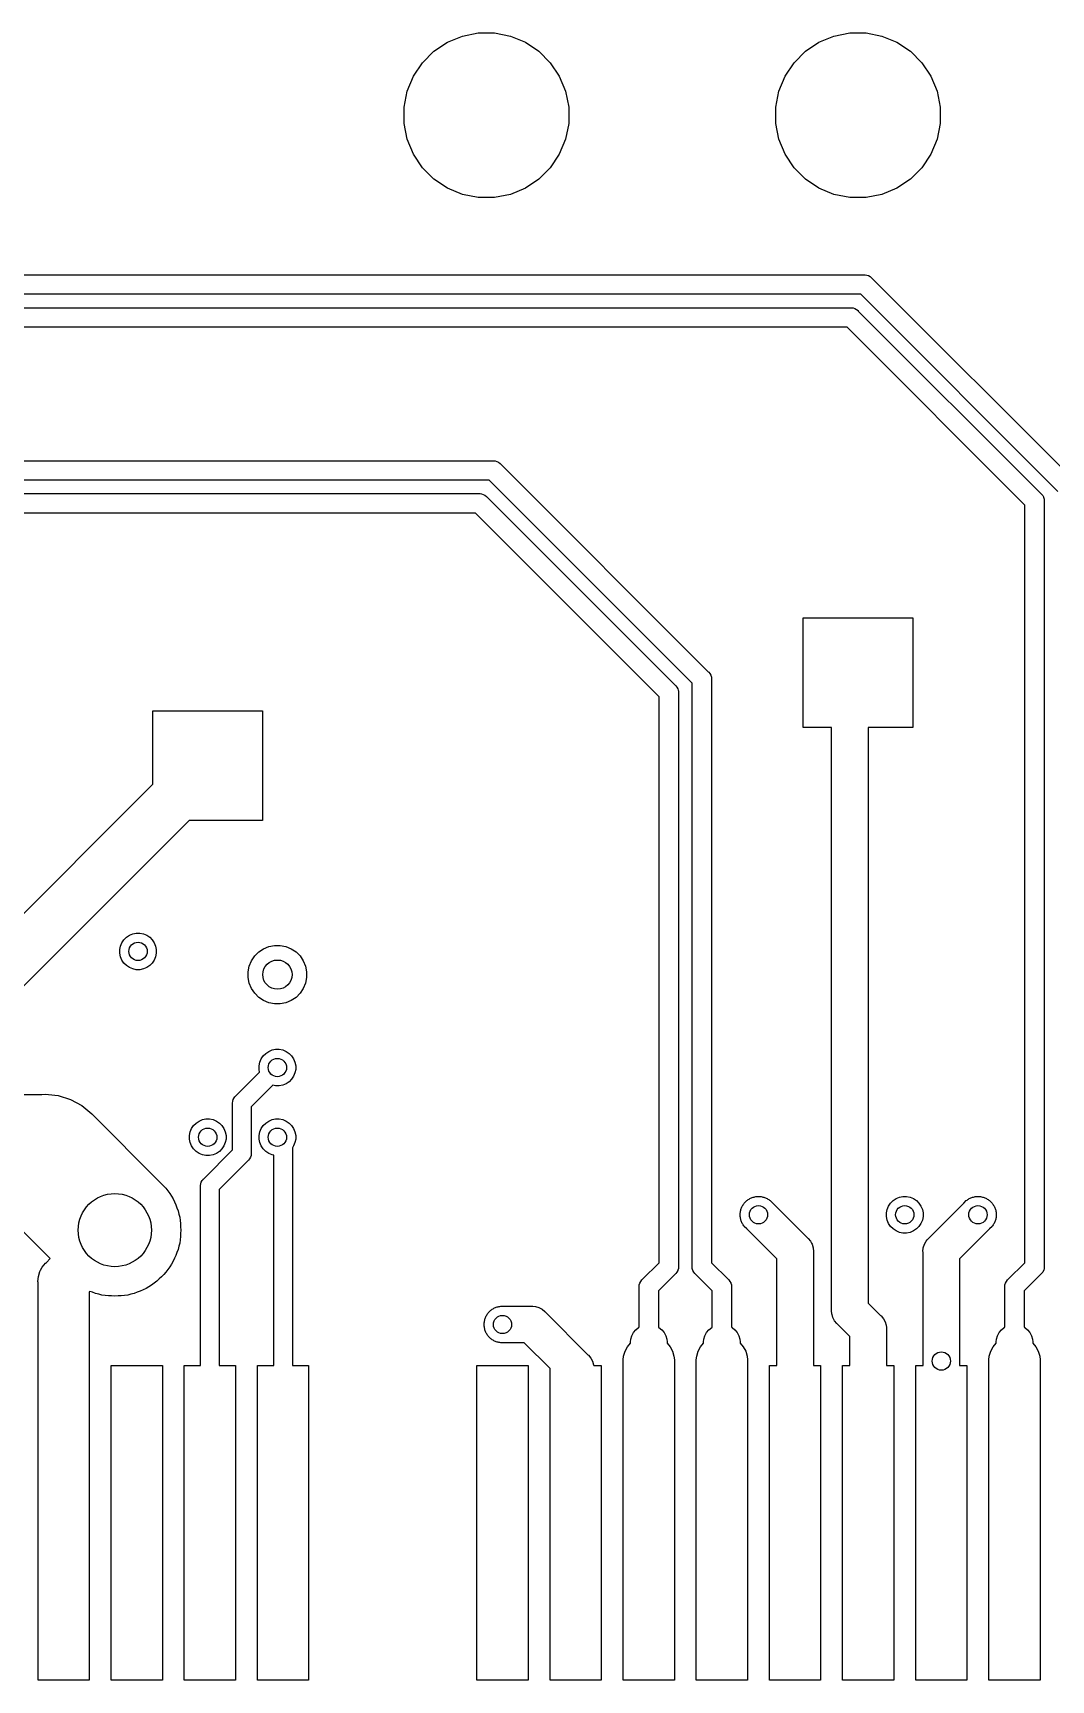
# Model space of a CAD drawing. Extents: x 4.56 to 8.94, y -5.14 to -1.89.
# Drawn here: x 5.456 to 6.004, y -5.142 to -4.256 of the extents above; entities that cross this region are included whole.
import ezdxf

# ---------------------------------------------------------------- set-up
doc = ezdxf.new("R2010")
doc.units = 0
doc.header["$MEASUREMENT"] = 0
doc.layers.add('BLACK', color=7, linetype='CONTINUOUS')

msp = doc.modelspace()

# ---------------------------------------------------------------- linework, layer by layer
at = {"layer": 'BLACK', "linetype": 'CONTINUOUS'}
for p, q in [((5.67177, -4.2656), (5.67902, -4.26075)), ((5.67902, -4.26075), (5.68708, -4.25741)), ((5.68708, -4.25741), (5.69564, -4.25571)), ((5.69564, -4.25571), (5.70436, -4.25571)), ((5.70436, -4.25571), (5.71292, -4.25741)), ((5.71292, -4.25741), (5.72098, -4.26075)), ((5.72098, -4.26075), (5.72823, -4.2656)), ((5.87177, -4.2656), (5.87902, -4.26075)), ((5.87902, -4.26075), (5.88708, -4.25741)), ((5.88708, -4.25741), (5.89564, -4.25571)), ((5.89564, -4.25571), (5.90436, -4.25571)), ((5.90436, -4.25571), (5.91292, -4.25741)), ((5.91292, -4.25741), (5.92098, -4.26075)), ((5.92098, -4.26075), (5.92823, -4.2656)), ((5.66075, -4.27902), (5.6656, -4.27177)), ((5.6656, -4.27177), (5.67177, -4.2656)), ((5.72823, -4.2656), (5.7344, -4.27177)), ((5.7344, -4.27177), (5.73925, -4.27902)), ((5.86075, -4.27902), (5.8656, -4.27177)), ((5.8656, -4.27177), (5.87177, -4.2656)), ((5.92823, -4.2656), (5.9344, -4.27177)), ((5.9344, -4.27177), (5.93925, -4.27902)), ((5.65741, -4.28708), (5.66075, -4.27902)), ((5.73925, -4.27902), (5.74259, -4.28708)), ((5.85741, -4.28708), (5.86075, -4.27902)), ((5.93925, -4.27902), (5.94259, -4.28708)), ((5.65571, -4.29564), (5.65741, -4.28708)), ((5.74259, -4.28708), (5.74429, -4.29564)), ((5.85571, -4.29564), (5.85741, -4.28708)), ((5.94259, -4.28708), (5.94429, -4.29564)), ((5.65571, -4.30436), (5.65571, -4.29564)), ((5.74429, -4.29564), (5.74429, -4.30436)), ((5.85571, -4.30436), (5.85571, -4.29564)), ((5.94429, -4.29564), (5.94429, -4.30436)), ((5.65741, -4.31292), (5.65571, -4.30436)), ((5.74429, -4.30436), (5.74259, -4.31292)), ((5.85741, -4.31292), (5.85571, -4.30436)), ((5.94429, -4.30436), (5.94259, -4.31292)), ((5.66075, -4.32098), (5.65741, -4.31292)), ((5.74259, -4.31292), (5.73925, -4.32098)), ((5.86075, -4.32098), (5.85741, -4.31292)), ((5.94259, -4.31292), (5.93925, -4.32098)), ((5.6656, -4.32823), (5.66075, -4.32098)), ((5.73925, -4.32098), (5.7344, -4.32823)), ((5.8656, -4.32823), (5.86075, -4.32098)), ((5.93925, -4.32098), (5.9344, -4.32823)), ((5.67177, -4.3344), (5.6656, -4.32823)), ((5.67902, -4.33925), (5.67177, -4.3344)), ((5.72823, -4.3344), (5.72098, -4.33925)), ((5.7344, -4.32823), (5.72823, -4.3344)), ((5.87177, -4.3344), (5.8656, -4.32823)), ((5.87902, -4.33925), (5.87177, -4.3344)), ((5.92823, -4.3344), (5.92098, -4.33925)), ((5.9344, -4.32823), (5.92823, -4.3344)), ((5.68708, -4.34259), (5.67902, -4.33925)), ((5.69564, -4.34429), (5.68708, -4.34259)), ((5.71292, -4.34259), (5.70436, -4.34429)), ((5.72098, -4.33925), (5.71292, -4.34259)), ((5.88708, -4.34259), (5.87902, -4.33925)), ((5.89564, -4.34429), (5.88708, -4.34259)), ((5.91292, -4.34259), (5.90436, -4.34429)), ((5.92098, -4.33925), (5.91292, -4.34259)), ((5.70436, -4.34429), (5.69564, -4.34429)), ((5.90436, -4.34429), (5.89564, -4.34429)), ((5.05583, -4.38593), (5.90341, -4.38593)), ((5.90341, -4.38593), (5.90367, -4.38591)), ((5.90367, -4.38591), (5.90393, -4.38593)), ((5.90393, -4.38593), (5.90469, -4.38601)), ((5.90469, -4.38601), (5.90567, -4.38631)), ((5.90567, -4.38631), (5.90658, -4.38679)), ((5.90658, -4.38679), (5.90737, -4.38744)), ((5.90737, -4.38744), (5.90753, -4.38764)), ((5.90753, -4.38764), (6.0163, -4.4964)), ((5.90151, -4.39635), (5.05393, -4.39635)), ((6.00759, -4.50242), (5.90151, -4.39635)), ((5.04849, -4.40365), (5.89607, -4.40365)), ((5.89607, -4.40365), (5.89633, -4.40363)), ((5.89633, -4.40363), (5.89659, -4.40365)), ((5.89659, -4.40365), (5.89735, -4.40373)), ((5.89735, -4.40373), (5.89833, -4.40403)), ((5.89833, -4.40403), (5.89924, -4.40451)), ((5.89924, -4.40451), (5.90003, -4.40516)), ((5.90003, -4.40516), (5.90019, -4.40536)), ((5.90019, -4.40536), (5.99858, -4.50375)), ((5.89417, -4.41407), (5.04659, -4.41407)), ((5.98987, -4.50976), (5.89417, -4.41407)), ((5.00583, -4.48593), (5.70341, -4.48593)), ((5.70341, -4.48593), (5.70367, -4.48591)), ((5.70367, -4.48591), (5.70393, -4.48593)), ((5.70393, -4.48593), (5.70469, -4.48601)), ((5.70469, -4.48601), (5.70567, -4.48631)), ((5.70567, -4.48631), (5.70658, -4.48679)), ((5.70658, -4.48679), (5.70737, -4.48744)), ((5.70737, -4.48744), (5.70753, -4.48764)), ((5.70753, -4.48764), (5.81945, -4.59955)), ((5.70151, -4.49635), (5.00393, -4.49635)), ((5.81074, -4.60557), (5.70151, -4.49635)), ((4.99849, -4.50365), (5.69607, -4.50365)), ((5.69607, -4.50365), (5.69633, -4.50363)), ((5.69633, -4.50363), (5.69659, -4.50365)), ((5.69659, -4.50365), (5.69735, -4.50373)), ((5.69735, -4.50373), (5.69833, -4.50403)), ((5.69833, -4.50403), (5.69924, -4.50451)), ((5.69924, -4.50451), (5.70003, -4.50516)), ((5.70003, -4.50516), (5.70019, -4.50536)), ((5.70019, -4.50536), (5.80173, -4.6069)), ((5.98987, -4.91753), (5.98987, -4.50976)), ((5.99858, -4.50375), (5.99878, -4.50391)), ((5.99878, -4.50391), (5.99943, -4.5047)), ((5.99943, -4.5047), (5.9998, -4.5054)), ((5.9998, -4.5054), (5.99991, -4.50561)), ((5.99991, -4.50561), (6.00021, -4.50659)), ((6.00021, -4.50659), (6.00031, -4.50761)), ((6.00031, -4.50761), (6.00028, -4.50786)), ((6.00028, -4.50786), (6.00028, -4.91943)), ((5.69417, -4.51407), (4.99659, -4.51407)), ((5.79302, -4.61291), (5.69417, -4.51407)), ((5.87047, -4.62953), (5.87047, -4.57047)), ((5.87047, -4.57047), (5.92953, -4.57047)), ((5.92953, -4.57047), (5.92953, -4.62953)), ((5.81945, -4.59955), (5.81965, -4.59972)), ((5.81965, -4.59972), (5.8203, -4.60051)), ((5.8203, -4.60051), (5.82078, -4.60141)), ((5.80173, -4.6069), (5.80192, -4.60706)), ((5.80192, -4.60706), (5.80258, -4.60785)), ((5.80258, -4.60785), (5.80306, -4.60875)), ((5.80306, -4.60875), (5.80325, -4.60939)), ((5.81074, -4.91943), (5.81074, -4.60557)), ((5.82078, -4.60141), (5.82108, -4.6024)), ((5.82108, -4.6024), (5.82118, -4.60342)), ((5.82118, -4.60342), (5.82115, -4.60367)), ((5.82115, -4.60367), (5.82115, -4.91753)), ((5.79302, -4.91753), (5.79302, -4.61291)), ((5.80325, -4.60939), (5.80336, -4.60974)), ((5.80336, -4.60974), (5.80346, -4.61076)), ((5.80346, -4.61076), (5.80343, -4.61101)), ((5.80343, -4.61101), (5.80343, -4.91943)), ((5.52047, -4.66004), (5.52047, -4.62047)), ((5.52047, -4.62047), (5.57953, -4.62047)), ((5.57953, -4.62047), (5.57953, -4.67953)), ((5.88583, -4.62953), (5.87047, -4.62953)), ((5.88583, -4.94282), (5.88583, -4.62953)), ((5.92953, -4.62953), (5.90551, -4.62953)), ((5.90551, -4.62953), (5.90551, -4.93923)), ((5.39572, -4.7848), (5.52047, -4.66004)), ((5.53996, -4.67953), (5.4152, -4.80428)), ((5.57953, -4.67953), (5.53996, -4.67953)), ((5.50623, -4.74235), (5.50784, -4.74128)), ((5.50784, -4.74128), (5.50963, -4.74054)), ((5.50963, -4.74054), (5.51153, -4.74016)), ((5.51153, -4.74016), (5.51347, -4.74016)), ((5.51347, -4.74016), (5.51537, -4.74054)), ((5.51537, -4.74054), (5.51716, -4.74128)), ((5.51716, -4.74128), (5.51877, -4.74235)), ((5.50266, -4.74903), (5.50304, -4.74713)), ((5.50266, -4.75097), (5.50266, -4.74903)), ((5.50304, -4.75287), (5.50266, -4.75097)), ((5.50304, -4.74713), (5.50378, -4.74534)), ((5.50378, -4.74534), (5.50485, -4.74373)), ((5.50485, -4.74373), (5.50623, -4.74235)), ((5.51877, -4.74235), (5.52015, -4.74373)), ((5.52015, -4.74373), (5.52122, -4.74534)), ((5.52122, -4.74534), (5.52196, -4.74713)), ((5.52196, -4.74713), (5.52234, -4.74903)), ((5.52234, -4.75097), (5.52196, -4.75287)), ((5.52234, -4.74903), (5.52234, -4.75097)), ((5.57527, -4.75246), (5.57746, -4.75027)), ((5.57746, -4.75027), (5.58004, -4.74854)), ((5.58004, -4.74854), (5.58291, -4.74736)), ((5.58291, -4.74736), (5.58595, -4.74675)), ((5.58595, -4.74675), (5.58905, -4.74675)), ((5.58905, -4.74675), (5.59209, -4.74736)), ((5.59209, -4.74736), (5.59496, -4.74854)), ((5.59496, -4.74854), (5.59754, -4.75027)), ((5.59754, -4.75027), (5.59973, -4.75246)), ((5.50378, -4.75466), (5.50304, -4.75287)), ((5.50485, -4.75627), (5.50378, -4.75466)), ((5.50623, -4.75765), (5.50485, -4.75627)), ((5.50784, -4.75872), (5.50623, -4.75765)), ((5.50963, -4.75946), (5.50784, -4.75872)), ((5.51153, -4.75984), (5.50963, -4.75946)), ((5.51347, -4.75984), (5.51153, -4.75984)), ((5.51537, -4.75946), (5.51347, -4.75984)), ((5.51716, -4.75872), (5.51537, -4.75946)), ((5.51877, -4.75765), (5.51716, -4.75872)), ((5.52015, -4.75627), (5.51877, -4.75765)), ((5.52122, -4.75466), (5.52015, -4.75627)), ((5.52196, -4.75287), (5.52122, -4.75466)), ((5.57175, -4.76095), (5.57236, -4.75791)), ((5.57236, -4.75791), (5.57354, -4.75504)), ((5.57354, -4.75504), (5.57527, -4.75246)), ((5.59973, -4.75246), (5.60146, -4.75504)), ((5.60146, -4.75504), (5.60264, -4.75791)), ((5.60264, -4.75791), (5.60325, -4.76095)), ((5.57175, -4.76405), (5.57175, -4.76095)), ((5.57236, -4.76709), (5.57175, -4.76405)), ((5.57354, -4.76996), (5.57236, -4.76709)), ((5.60264, -4.76709), (5.60146, -4.76996)), ((5.60325, -4.76405), (5.60264, -4.76709)), ((5.60325, -4.76095), (5.60325, -4.76405)), ((5.57527, -4.77254), (5.57354, -4.76996)), ((5.57746, -4.77473), (5.57527, -4.77254)), ((5.58004, -4.77646), (5.57746, -4.77473)), ((5.58291, -4.77764), (5.58004, -4.77646)), ((5.58595, -4.77825), (5.58291, -4.77764)), ((5.59209, -4.77764), (5.58905, -4.77825)), ((5.59496, -4.77646), (5.59209, -4.77764)), ((5.59754, -4.77473), (5.59496, -4.77646)), ((5.59973, -4.77254), (5.59754, -4.77473)), ((5.60146, -4.76996), (5.59973, -4.77254)), ((5.58905, -4.77825), (5.58595, -4.77825)), ((5.58123, -4.80485), (5.58284, -4.80378)), ((5.58284, -4.80378), (5.58463, -4.80304)), ((5.58463, -4.80304), (5.58653, -4.80266)), ((5.58653, -4.80266), (5.58847, -4.80266)), ((5.58847, -4.80266), (5.59037, -4.80304)), ((5.59037, -4.80304), (5.59216, -4.80378)), ((5.59216, -4.80378), (5.59377, -4.80485)), ((5.57766, -4.81153), (5.57804, -4.80963)), ((5.57766, -4.81347), (5.57766, -4.81153)), ((5.57804, -4.80963), (5.57878, -4.80784)), ((5.57878, -4.80784), (5.57985, -4.80623)), ((5.57985, -4.80623), (5.58123, -4.80485)), ((5.59377, -4.80485), (5.59515, -4.80623)), ((5.59515, -4.80623), (5.59622, -4.80784)), ((5.59622, -4.80784), (5.59696, -4.80963)), ((5.59696, -4.80963), (5.59734, -4.81153)), ((5.59734, -4.81153), (5.59734, -4.81347)), ((5.56502, -4.8279), (5.57796, -4.81497)), ((5.58503, -4.82204), (5.57339, -4.83369)), ((5.57796, -4.81497), (5.57766, -4.81347)), ((5.58653, -4.82234), (5.58503, -4.82204)), ((5.59037, -4.82196), (5.58847, -4.82234)), ((5.59216, -4.82122), (5.59037, -4.82196)), ((5.59377, -4.82015), (5.59216, -4.82122)), ((5.59515, -4.81877), (5.59377, -4.82015)), ((5.59622, -4.81716), (5.59515, -4.81877)), ((5.59696, -4.81537), (5.59622, -4.81716)), ((5.59734, -4.81347), (5.59696, -4.81537)), ((5.39618, -4.82707), (5.46076, -4.82707)), ((5.46076, -4.82707), (5.4625, -4.8269)), ((5.4625, -4.8269), (5.46424, -4.82707)), ((5.46424, -4.82707), (5.46424, -4.82707)), ((5.46424, -4.82707), (5.46945, -4.82758)), ((5.46945, -4.82758), (5.47613, -4.82961)), ((5.47613, -4.82961), (5.48228, -4.8329)), ((5.56336, -4.83161), (5.56346, -4.83063)), ((5.56346, -4.83063), (5.56374, -4.82969)), ((5.56374, -4.82969), (5.56421, -4.82882)), ((5.56421, -4.82882), (5.56468, -4.82825)), ((5.56468, -4.82825), (5.56483, -4.82806)), ((5.56483, -4.82806), (5.56502, -4.8279)), ((5.58847, -4.82234), (5.58653, -4.82234)), ((5.48228, -4.8329), (5.48768, -4.83732)), ((5.48768, -4.83732), (5.48879, -4.83868)), ((5.48879, -4.83868), (5.52259, -4.87248)), ((5.56339, -4.83186), (5.56336, -4.83161)), ((5.56339, -4.85675), (5.56339, -4.83186)), ((5.57339, -4.83369), (5.57339, -4.85858)), ((5.54016, -4.84903), (5.54054, -4.84713)), ((5.54054, -4.84713), (5.54128, -4.84534)), ((5.54128, -4.84534), (5.54235, -4.84373)), ((5.54235, -4.84373), (5.54373, -4.84235)), ((5.54373, -4.84235), (5.54534, -4.84128)), ((5.54534, -4.84128), (5.54713, -4.84054)), ((5.54713, -4.84054), (5.54903, -4.84016)), ((5.54903, -4.84016), (5.55097, -4.84016)), ((5.55097, -4.84016), (5.55287, -4.84054)), ((5.55287, -4.84054), (5.55466, -4.84128)), ((5.55466, -4.84128), (5.55627, -4.84235)), ((5.55627, -4.84235), (5.55765, -4.84373)), ((5.55765, -4.84373), (5.55872, -4.84534)), ((5.55872, -4.84534), (5.55946, -4.84713)), ((5.55946, -4.84713), (5.55984, -4.84903)), ((5.57766, -4.84903), (5.57804, -4.84713)), ((5.57804, -4.84713), (5.57878, -4.84534)), ((5.57878, -4.84534), (5.57985, -4.84373)), ((5.57985, -4.84373), (5.58123, -4.84235)), ((5.58123, -4.84235), (5.58284, -4.84128)), ((5.58284, -4.84128), (5.58463, -4.84054)), ((5.58463, -4.84054), (5.58653, -4.84016)), ((5.58653, -4.84016), (5.58847, -4.84016)), ((5.58847, -4.84016), (5.59037, -4.84054)), ((5.59037, -4.84054), (5.59216, -4.84128)), ((5.59216, -4.84128), (5.59377, -4.84235)), ((5.59377, -4.84235), (5.59515, -4.84373)), ((5.59515, -4.84373), (5.59622, -4.84534)), ((5.59622, -4.84534), (5.59696, -4.84713)), ((5.59696, -4.84713), (5.59734, -4.84903)), ((5.54016, -4.85097), (5.54016, -4.84903)), ((5.54054, -4.85287), (5.54016, -4.85097)), ((5.54128, -4.85466), (5.54054, -4.85287)), ((5.54235, -4.85627), (5.54128, -4.85466)), ((5.54373, -4.85765), (5.54235, -4.85627)), ((5.54782, -4.87232), (5.56339, -4.85675)), ((5.55765, -4.85627), (5.55627, -4.85765)), ((5.55872, -4.85466), (5.55765, -4.85627)), ((5.55946, -4.85287), (5.55872, -4.85466)), ((5.55984, -4.85097), (5.55946, -4.85287)), ((5.55984, -4.84903), (5.55984, -4.85097)), ((5.57766, -4.85097), (5.57766, -4.84903)), ((5.57804, -4.85287), (5.57766, -4.85097)), ((5.57878, -4.85466), (5.57804, -4.85287)), ((5.57985, -4.85627), (5.57878, -4.85466)), ((5.58123, -4.85765), (5.57985, -4.85627)), ((5.59622, -4.85466), (5.59555, -4.85567)), ((5.59555, -4.85567), (5.59555, -4.97283)), ((5.59696, -4.85287), (5.59622, -4.85466)), ((5.59734, -4.85097), (5.59696, -4.85287)), ((5.59734, -4.84903), (5.59734, -4.85097)), ((5.54534, -4.85872), (5.54373, -4.85765)), ((5.54713, -4.85946), (5.54534, -4.85872)), ((5.54903, -4.85984), (5.54713, -4.85946)), ((5.55097, -4.85984), (5.54903, -4.85984)), ((5.55287, -4.85946), (5.55097, -4.85984)), ((5.55466, -4.85872), (5.55287, -4.85946)), ((5.55627, -4.85765), (5.55466, -4.85872)), ((5.57175, -4.86253), (5.55618, -4.8781)), ((5.57194, -4.86238), (5.57175, -4.86253)), ((5.57256, -4.86162), (5.57194, -4.86238)), ((5.57303, -4.86075), (5.57256, -4.86162)), ((5.57331, -4.85981), (5.57303, -4.86075)), ((5.57339, -4.85907), (5.57331, -4.85981)), ((5.57339, -4.85858), (5.57341, -4.85883)), ((5.57341, -4.85883), (5.57339, -4.85907)), ((5.57339, -4.85907), (5.57339, -4.85907)), ((5.58284, -4.85872), (5.58123, -4.85765)), ((5.58463, -4.85946), (5.58284, -4.85872)), ((5.58555, -4.85965), (5.58463, -4.85946)), ((5.58555, -4.97283), (5.58555, -4.85965)), ((5.52259, -4.87248), (5.52259, -4.87248)), ((5.52259, -4.87248), (5.52752, -4.87741)), ((5.54616, -4.87603), (5.54625, -4.87505)), ((5.54625, -4.87505), (5.54654, -4.87411)), ((5.54654, -4.87411), (5.547, -4.87324)), ((5.547, -4.87324), (5.54747, -4.87267)), ((5.54747, -4.87267), (5.54763, -4.87248)), ((5.54763, -4.87248), (5.54782, -4.87232)), ((5.52752, -4.87741), (5.52849, -4.87887)), ((5.52849, -4.87887), (5.5296, -4.88022)), ((5.5296, -4.88022), (5.53043, -4.88176)), ((5.53043, -4.88176), (5.5314, -4.88322)), ((5.5314, -4.88322), (5.53207, -4.88483)), ((5.54618, -4.87628), (5.54616, -4.87603)), ((5.54618, -4.97283), (5.54618, -4.87628)), ((5.55618, -4.8781), (5.55618, -4.97283)), ((5.83984, -4.88443), (5.84018, -4.88409)), ((5.84018, -4.88409), (5.84059, -4.88382)), ((5.84059, -4.88382), (5.84096, -4.88351)), ((5.84096, -4.88351), (5.84139, -4.88328)), ((5.84139, -4.88328), (5.84179, -4.88301)), ((5.84179, -4.88301), (5.84224, -4.88282)), ((5.84224, -4.88282), (5.84267, -4.8826)), ((5.84267, -4.8826), (5.84314, -4.88245)), ((5.84314, -4.88245), (5.84359, -4.88227)), ((5.84359, -4.88227), (5.84406, -4.88217)), ((5.84406, -4.88217), (5.84453, -4.88203)), ((5.84453, -4.88203), (5.84501, -4.88198)), ((5.84501, -4.88198), (5.84549, -4.88189)), ((5.84549, -4.88189), (5.84597, -4.88189)), ((5.84597, -4.88189), (5.84646, -4.88184)), ((5.84646, -4.88184), (5.84694, -4.88189)), ((5.84694, -4.88189), (5.84743, -4.88189)), ((5.84743, -4.88189), (5.8479, -4.88198)), ((5.8479, -4.88198), (5.84839, -4.88203)), ((5.84839, -4.88203), (5.84885, -4.88217)), ((5.84885, -4.88217), (5.84933, -4.88227)), ((5.84933, -4.88227), (5.84978, -4.88245)), ((5.84978, -4.88245), (5.85024, -4.8826)), ((5.85024, -4.8826), (5.85067, -4.88282)), ((5.85067, -4.88282), (5.85112, -4.88301)), ((5.85112, -4.88301), (5.85152, -4.88328)), ((5.85152, -4.88328), (5.85195, -4.88351)), ((5.85195, -4.88351), (5.85233, -4.88382)), ((5.85233, -4.88382), (5.85273, -4.88409)), ((5.85273, -4.88409), (5.8541, -4.88546)), ((5.91755, -4.88546), (5.91892, -4.88409)), ((5.91892, -4.88409), (5.92053, -4.88301)), ((5.92053, -4.88301), (5.92233, -4.88227)), ((5.92233, -4.88227), (5.92423, -4.88189)), ((5.92423, -4.88189), (5.92617, -4.88189)), ((5.92617, -4.88189), (5.92807, -4.88227)), ((5.92807, -4.88227), (5.92986, -4.88301)), ((5.92986, -4.88301), (5.93147, -4.88409)), ((5.93147, -4.88409), (5.93284, -4.88546)), ((5.95692, -4.88546), (5.95829, -4.88409)), ((5.95829, -4.88409), (5.9587, -4.88382)), ((5.9587, -4.88382), (5.95907, -4.88351)), ((5.95907, -4.88351), (5.9595, -4.88328)), ((5.9595, -4.88328), (5.9599, -4.88301)), ((5.9599, -4.88301), (5.96035, -4.88282)), ((5.96035, -4.88282), (5.96078, -4.8826)), ((5.96078, -4.8826), (5.96125, -4.88245)), ((5.96125, -4.88245), (5.9617, -4.88227)), ((5.9617, -4.88227), (5.96217, -4.88217)), ((5.96217, -4.88217), (5.96264, -4.88203)), ((5.96264, -4.88203), (5.96312, -4.88198)), ((5.96312, -4.88198), (5.9636, -4.88189)), ((5.9636, -4.88189), (5.96408, -4.88189)), ((5.96408, -4.88189), (5.96457, -4.88184)), ((5.96457, -4.88184), (5.96505, -4.88189)), ((5.96505, -4.88189), (5.96554, -4.88189)), ((5.96554, -4.88189), (5.96601, -4.88198)), ((5.96601, -4.88198), (5.9665, -4.88203)), ((5.9665, -4.88203), (5.96696, -4.88217)), ((5.96696, -4.88217), (5.96744, -4.88227)), ((5.96744, -4.88227), (5.96789, -4.88245)), ((5.96789, -4.88245), (5.96835, -4.8826)), ((5.96835, -4.8826), (5.96878, -4.88282)), ((5.96878, -4.88282), (5.96923, -4.88301)), ((5.96923, -4.88301), (5.96963, -4.88328)), ((5.96963, -4.88328), (5.97006, -4.88351)), ((5.97006, -4.88351), (5.97044, -4.88382)), ((5.97044, -4.88382), (5.97084, -4.88409)), ((5.97084, -4.88409), (5.97119, -4.88443)), ((5.53207, -4.88483), (5.53289, -4.88637)), ((5.53289, -4.88637), (5.5334, -4.88805)), ((5.5334, -4.88805), (5.53407, -4.88966)), ((5.53407, -4.88966), (5.53441, -4.89138)), ((5.53441, -4.89138), (5.53492, -4.89305)), ((5.83657, -4.89173), (5.83661, -4.89125)), ((5.83661, -4.89222), (5.83657, -4.89173)), ((5.83661, -4.89076), (5.83671, -4.89029)), ((5.83661, -4.89125), (5.83661, -4.89076)), ((5.83661, -4.8927), (5.83661, -4.89222)), ((5.83671, -4.89318), (5.83661, -4.8927)), ((5.83671, -4.89029), (5.83676, -4.8898)), ((5.83676, -4.8898), (5.8369, -4.88934)), ((5.8369, -4.88934), (5.83699, -4.88886)), ((5.83699, -4.88886), (5.83718, -4.88841)), ((5.83718, -4.88841), (5.83732, -4.88795)), ((5.83732, -4.88795), (5.83755, -4.88752)), ((5.83755, -4.88752), (5.83773, -4.88707)), ((5.83773, -4.88707), (5.838, -4.88667)), ((5.838, -4.88667), (5.83823, -4.88624)), ((5.83823, -4.88624), (5.83854, -4.88586)), ((5.83854, -4.88586), (5.83881, -4.88546)), ((5.83881, -4.88546), (5.83916, -4.88511)), ((5.83916, -4.88511), (5.83946, -4.88474)), ((5.83946, -4.88474), (5.83984, -4.88443)), ((5.8541, -4.88546), (5.8541, -4.88546)), ((5.8541, -4.88546), (5.87276, -4.90412)), ((5.91535, -4.89076), (5.91573, -4.88886)), ((5.91535, -4.8927), (5.91535, -4.89076)), ((5.91573, -4.8946), (5.91535, -4.8927)), ((5.91573, -4.88886), (5.91647, -4.88707)), ((5.91647, -4.88707), (5.91755, -4.88546)), ((5.93284, -4.88546), (5.93392, -4.88707)), ((5.93392, -4.88707), (5.93466, -4.88886)), ((5.93466, -4.88886), (5.93504, -4.89076)), ((5.93504, -4.8927), (5.93466, -4.8946)), ((5.93504, -4.89076), (5.93504, -4.8927)), ((5.93826, -4.90412), (5.95692, -4.88546)), ((5.95692, -4.88546), (5.95692, -4.88546)), ((5.97119, -4.88443), (5.97156, -4.88474)), ((5.97156, -4.88474), (5.97187, -4.88511)), ((5.97187, -4.88511), (5.97221, -4.88546)), ((5.97221, -4.88546), (5.97248, -4.88586)), ((5.97248, -4.88586), (5.97279, -4.88624)), ((5.97279, -4.88624), (5.97302, -4.88667)), ((5.97302, -4.88667), (5.97329, -4.88707)), ((5.97329, -4.88707), (5.97348, -4.88752)), ((5.97348, -4.88752), (5.9737, -4.88795)), ((5.9737, -4.88795), (5.97385, -4.88841)), ((5.97385, -4.88841), (5.97403, -4.88886)), ((5.97403, -4.88886), (5.97413, -4.88934)), ((5.97413, -4.88934), (5.97427, -4.8898)), ((5.97427, -4.8898), (5.97431, -4.89029)), ((5.97431, -4.89029), (5.97441, -4.89076)), ((5.97441, -4.8927), (5.97431, -4.89318)), ((5.97441, -4.89076), (5.97441, -4.89125)), ((5.97441, -4.89125), (5.97446, -4.89173)), ((5.97446, -4.89173), (5.97441, -4.89222)), ((5.97441, -4.89222), (5.97441, -4.8927)), ((5.4652, -4.91531), (5.44782, -4.89793)), ((5.53492, -4.89305), (5.53509, -4.89479)), ((5.53509, -4.89479), (5.53543, -4.89651)), ((5.53543, -4.89651), (5.53543, -4.89826)), ((5.53543, -4.89826), (5.5356, -4.9)), ((5.5356, -4.9), (5.53543, -4.90174)), ((5.53543, -4.90174), (5.53543, -4.90349)), ((5.83676, -4.89366), (5.83671, -4.89318)), ((5.8369, -4.89413), (5.83676, -4.89366)), ((5.83699, -4.8946), (5.8369, -4.89413)), ((5.83718, -4.89505), (5.83699, -4.8946)), ((5.83732, -4.89552), (5.83718, -4.89505)), ((5.83755, -4.89595), (5.83732, -4.89552)), ((5.83773, -4.89639), (5.83755, -4.89595)), ((5.838, -4.8968), (5.83773, -4.89639)), ((5.83823, -4.89723), (5.838, -4.8968)), ((5.83854, -4.8976), (5.83823, -4.89723)), ((5.83881, -4.89801), (5.83854, -4.8976)), ((5.84018, -4.89938), (5.83881, -4.89801)), ((5.8563, -4.91549), (5.84018, -4.89938)), ((5.84018, -4.89938), (5.84018, -4.89938)), ((5.91647, -4.89639), (5.91573, -4.8946)), ((5.91755, -4.89801), (5.91647, -4.89639)), ((5.91892, -4.89938), (5.91755, -4.89801)), ((5.92053, -4.90045), (5.91892, -4.89938)), ((5.92233, -4.9012), (5.92053, -4.90045)), ((5.92423, -4.90157), (5.92233, -4.9012)), ((5.92617, -4.90157), (5.92423, -4.90157)), ((5.92807, -4.9012), (5.92617, -4.90157)), ((5.92986, -4.90045), (5.92807, -4.9012)), ((5.93147, -4.89938), (5.92986, -4.90045)), ((5.93284, -4.89801), (5.93147, -4.89938)), ((5.93392, -4.89639), (5.93284, -4.89801)), ((5.93466, -4.8946), (5.93392, -4.89639)), ((5.97084, -4.89938), (5.95472, -4.91549)), ((5.97221, -4.89801), (5.97084, -4.89938)), ((5.97084, -4.89938), (5.97084, -4.89938)), ((5.97248, -4.8976), (5.97221, -4.89801)), ((5.97279, -4.89723), (5.97248, -4.8976)), ((5.97302, -4.8968), (5.97279, -4.89723)), ((5.97329, -4.89639), (5.97302, -4.8968)), ((5.97348, -4.89595), (5.97329, -4.89639)), ((5.9737, -4.89552), (5.97348, -4.89595)), ((5.97385, -4.89505), (5.9737, -4.89552)), ((5.97403, -4.8946), (5.97385, -4.89505)), ((5.97413, -4.89413), (5.97403, -4.8946)), ((5.97427, -4.89366), (5.97413, -4.89413)), ((5.97431, -4.89318), (5.97427, -4.89366)), ((5.53407, -4.91034), (5.5334, -4.91195)), ((5.53441, -4.90862), (5.53407, -4.91034)), ((5.53492, -4.90695), (5.53441, -4.90862)), ((5.53509, -4.90521), (5.53492, -4.90695)), ((5.53543, -4.90349), (5.53509, -4.90521)), ((5.87276, -4.90412), (5.87314, -4.90442)), ((5.87314, -4.90442), (5.87437, -4.90592)), ((5.87437, -4.90592), (5.87491, -4.90695)), ((5.87491, -4.90695), (5.87528, -4.90763)), ((5.87528, -4.90763), (5.87584, -4.90949)), ((5.87584, -4.90949), (5.87603, -4.91142)), ((5.93499, -4.91142), (5.93518, -4.90949)), ((5.93518, -4.90949), (5.93574, -4.90763)), ((5.93574, -4.90763), (5.93666, -4.90592)), ((5.93666, -4.90592), (5.93717, -4.9053)), ((5.93717, -4.9053), (5.93789, -4.90442)), ((5.93789, -4.90442), (5.93826, -4.90412)), ((5.46093, -4.91987), (5.46265, -4.91777)), ((5.46265, -4.91777), (5.46318, -4.91734)), ((5.46318, -4.91734), (5.4652, -4.91531)), ((5.53043, -4.91824), (5.5296, -4.91978)), ((5.5314, -4.91678), (5.53043, -4.91824)), ((5.53207, -4.91517), (5.5314, -4.91678)), ((5.53289, -4.91363), (5.53207, -4.91517)), ((5.5334, -4.91195), (5.53289, -4.91363)), ((5.7839, -4.92665), (5.79302, -4.91753)), ((5.80343, -4.91943), (5.80346, -4.91969)), ((5.81072, -4.91969), (5.81074, -4.91943)), ((5.82115, -4.91753), (5.83027, -4.92665)), ((5.8563, -4.97283), (5.8563, -4.91549)), ((5.87603, -4.91142), (5.87598, -4.9119)), ((5.87598, -4.9119), (5.87598, -4.97283)), ((5.93504, -4.9119), (5.93499, -4.91142)), ((5.93504, -4.9695), (5.93504, -4.9119)), ((5.95472, -4.91549), (5.95472, -4.97283)), ((5.98075, -4.92665), (5.98987, -4.91753)), ((6.00028, -4.91943), (6.00031, -4.91969)), ((5.45859, -4.92756), (5.45886, -4.92486)), ((5.45866, -4.92824), (5.45859, -4.92756)), ((5.45866, -4.97283), (5.45866, -4.92824)), ((5.45886, -4.92486), (5.45965, -4.92226)), ((5.45965, -4.92226), (5.46007, -4.92147)), ((5.46007, -4.92147), (5.46093, -4.91987)), ((5.52113, -4.92849), (5.51978, -4.9296)), ((5.52259, -4.92752), (5.52113, -4.92849)), ((5.52382, -4.92629), (5.52259, -4.92752)), ((5.52518, -4.92518), (5.52382, -4.92629)), ((5.52629, -4.92382), (5.52518, -4.92518)), ((5.52752, -4.92259), (5.52629, -4.92382)), ((5.52849, -4.92113), (5.52752, -4.92259)), ((5.5296, -4.91978), (5.52849, -4.92113)), ((5.78257, -4.92851), (5.78305, -4.92761)), ((5.78305, -4.92761), (5.78309, -4.92756)), ((5.78309, -4.92756), (5.7837, -4.92681)), ((5.7837, -4.92681), (5.7839, -4.92665)), ((5.80173, -4.92355), (5.79261, -4.93267)), ((5.80192, -4.92339), (5.80173, -4.92355)), ((5.80258, -4.92259), (5.80192, -4.92339)), ((5.80306, -4.92169), (5.80258, -4.92259)), ((5.80312, -4.92147), (5.80306, -4.92169)), ((5.80336, -4.92071), (5.80312, -4.92147)), ((5.80346, -4.91969), (5.80336, -4.92071)), ((5.81082, -4.92071), (5.81072, -4.91969)), ((5.81098, -4.92126), (5.81082, -4.92071)), ((5.81111, -4.92169), (5.81098, -4.92126)), ((5.8116, -4.92259), (5.81111, -4.92169)), ((5.81225, -4.92339), (5.8116, -4.92259)), ((5.81245, -4.92355), (5.81225, -4.92339)), ((5.82157, -4.93267), (5.81245, -4.92355)), ((5.83027, -4.92665), (5.83047, -4.92681)), ((5.83047, -4.92681), (5.83112, -4.92761)), ((5.83112, -4.92761), (5.83149, -4.92829)), ((5.83149, -4.92829), (5.8316, -4.92851)), ((5.97942, -4.92851), (5.9799, -4.92761)), ((5.9799, -4.92761), (5.97994, -4.92756)), ((5.97994, -4.92756), (5.98055, -4.92681)), ((5.98055, -4.92681), (5.98075, -4.92665)), ((5.99858, -4.92355), (5.98946, -4.93267)), ((5.99878, -4.92339), (5.99858, -4.92355)), ((5.99943, -4.92259), (5.99878, -4.92339)), ((5.99991, -4.92169), (5.99943, -4.92259)), ((5.99998, -4.92147), (5.99991, -4.92169)), ((6.00021, -4.92071), (5.99998, -4.92147)), ((6.00031, -4.91969), (6.00021, -4.92071)), ((5.48654, -4.93295), (5.48622, -4.93327)), ((5.48622, -4.93327), (5.48622, -5.14213)), ((5.48805, -4.9334), (5.48654, -4.93295)), ((5.48966, -4.93407), (5.48805, -4.9334)), ((5.49138, -4.93441), (5.48966, -4.93407)), ((5.49305, -4.93492), (5.49138, -4.93441)), ((5.49479, -4.93509), (5.49305, -4.93492)), ((5.49651, -4.93543), (5.49479, -4.93509)), ((5.49826, -4.93543), (5.49651, -4.93543)), ((5.5, -4.9356), (5.49826, -4.93543)), ((5.50174, -4.93543), (5.5, -4.9356)), ((5.50349, -4.93543), (5.50174, -4.93543)), ((5.50521, -4.93509), (5.50349, -4.93543)), ((5.50695, -4.93492), (5.50521, -4.93509)), ((5.50862, -4.93441), (5.50695, -4.93492)), ((5.51034, -4.93407), (5.50862, -4.93441)), ((5.51195, -4.9334), (5.51034, -4.93407)), ((5.51363, -4.93289), (5.51195, -4.9334)), ((5.51517, -4.93207), (5.51363, -4.93289)), ((5.51678, -4.9314), (5.51517, -4.93207)), ((5.51824, -4.93043), (5.51678, -4.9314)), ((5.51978, -4.9296), (5.51824, -4.93043)), ((5.78217, -4.93051), (5.78227, -4.92949)), ((5.7822, -4.93077), (5.78217, -4.93051)), ((5.7822, -4.95225), (5.7822, -4.93077)), ((5.78227, -4.92949), (5.78257, -4.92851)), ((5.79261, -4.93267), (5.79261, -4.95225)), ((5.82157, -4.95225), (5.82157, -4.93267)), ((5.8316, -4.92851), (5.8319, -4.92949)), ((5.8319, -4.92949), (5.832, -4.93051)), ((5.832, -4.93051), (5.83198, -4.93077)), ((5.83198, -4.93077), (5.83198, -4.95225)), ((5.97902, -4.93051), (5.97912, -4.92949)), ((5.97905, -4.93077), (5.97902, -4.93051)), ((5.97905, -4.95225), (5.97905, -4.93077)), ((5.97912, -4.92949), (5.97942, -4.92851)), ((5.98946, -4.93267), (5.98946, -4.95225)), ((5.69975, -4.94657), (5.69994, -4.94613)), ((5.69994, -4.94613), (5.70021, -4.94572)), ((5.70021, -4.94572), (5.70044, -4.94529)), ((5.70044, -4.94529), (5.70075, -4.94492)), ((5.70075, -4.94492), (5.70102, -4.94451)), ((5.70102, -4.94451), (5.70136, -4.94417)), ((5.70136, -4.94417), (5.70167, -4.94379)), ((5.70167, -4.94379), (5.70204, -4.94349)), ((5.70204, -4.94349), (5.70239, -4.94314)), ((5.70239, -4.94314), (5.70279, -4.94287)), ((5.70279, -4.94287), (5.70317, -4.94256)), ((5.70317, -4.94256), (5.70359, -4.94234)), ((5.70359, -4.94234), (5.704, -4.94207)), ((5.704, -4.94207), (5.70445, -4.94188)), ((5.70445, -4.94188), (5.70488, -4.94165)), ((5.70488, -4.94165), (5.70534, -4.94151)), ((5.70534, -4.94151), (5.70579, -4.94132)), ((5.70579, -4.94132), (5.70627, -4.94123)), ((5.70627, -4.94123), (5.70673, -4.94109)), ((5.70673, -4.94109), (5.70722, -4.94104)), ((5.70722, -4.94104), (5.70769, -4.94094)), ((5.70769, -4.94094), (5.72401, -4.94094)), ((5.72401, -4.94094), (5.72449, -4.9409)), ((5.72449, -4.9409), (5.72497, -4.94094)), ((5.72497, -4.94094), (5.72642, -4.94109)), ((5.72642, -4.94109), (5.72827, -4.94165)), ((5.72827, -4.94165), (5.72998, -4.94256)), ((5.72998, -4.94256), (5.73148, -4.94379)), ((5.73148, -4.94379), (5.73179, -4.94417)), ((5.73179, -4.94417), (5.75465, -4.96703)), ((5.88578, -4.94331), (5.88583, -4.94282)), ((5.88597, -4.94524), (5.88578, -4.94331)), ((5.88604, -4.94546), (5.88597, -4.94524)), ((5.88653, -4.94709), (5.88604, -4.94546)), ((5.90551, -4.93923), (5.91213, -4.94585)), ((5.91213, -4.94585), (5.91251, -4.94616)), ((5.91251, -4.94616), (5.91374, -4.94765)), ((5.69877, -4.95079), (5.69882, -4.9503)), ((5.69882, -4.95127), (5.69877, -4.95079)), ((5.69882, -4.94982), (5.69891, -4.94934)), ((5.69882, -4.9503), (5.69882, -4.94982)), ((5.69882, -4.95176), (5.69882, -4.95127)), ((5.69891, -4.95223), (5.69882, -4.95176)), ((5.69891, -4.94934), (5.69896, -4.94886)), ((5.69896, -4.95272), (5.69891, -4.95223)), ((5.69896, -4.94886), (5.6991, -4.94839)), ((5.6991, -4.95318), (5.69896, -4.95272)), ((5.6991, -4.94839), (5.6992, -4.94792)), ((5.6992, -4.95366), (5.6991, -4.95318)), ((5.6992, -4.94792), (5.69938, -4.94747)), ((5.69938, -4.95411), (5.6992, -4.95366)), ((5.69938, -4.94747), (5.69952, -4.947)), ((5.69952, -4.95457), (5.69938, -4.95411)), ((5.69952, -4.947), (5.69975, -4.94657)), ((5.69975, -4.955), (5.69952, -4.95457)), ((5.69994, -4.95545), (5.69975, -4.955)), ((5.77918, -4.95514), (5.78041, -4.95364)), ((5.78041, -4.95364), (5.78191, -4.95241)), ((5.78191, -4.95241), (5.7822, -4.95225)), ((5.79261, -4.95225), (5.7929, -4.95241)), ((5.7929, -4.95241), (5.79439, -4.95364)), ((5.79439, -4.95364), (5.79562, -4.95514)), ((5.81855, -4.95514), (5.81978, -4.95364)), ((5.81978, -4.95364), (5.82128, -4.95241)), ((5.82128, -4.95241), (5.82157, -4.95225)), ((5.83198, -4.95225), (5.83227, -4.95241)), ((5.83227, -4.95241), (5.83377, -4.95364)), ((5.83377, -4.95364), (5.835, -4.95514)), ((5.88745, -4.9488), (5.88653, -4.94709)), ((5.88868, -4.9503), (5.88745, -4.9488)), ((5.88905, -4.95061), (5.88868, -4.9503)), ((5.89567, -4.95723), (5.88905, -4.95061)), ((5.91374, -4.94765), (5.91465, -4.94936)), ((5.91465, -4.94936), (5.91521, -4.95122)), ((5.91521, -4.95122), (5.91533, -4.95246)), ((5.91533, -4.95246), (5.9154, -4.95315)), ((5.9154, -4.95315), (5.91535, -4.95363)), ((5.91535, -4.95363), (5.91535, -4.97283)), ((5.97603, -4.95514), (5.97726, -4.95364)), ((5.97726, -4.95364), (5.97876, -4.95241)), ((5.97876, -4.95241), (5.97905, -4.95225)), ((5.98946, -4.95225), (5.98975, -4.95241)), ((5.98975, -4.95241), (5.99125, -4.95364)), ((5.99125, -4.95364), (5.99248, -4.95514)), ((5.70021, -4.95585), (5.69994, -4.95545)), ((5.70044, -4.95628), (5.70021, -4.95585)), ((5.70075, -4.95666), (5.70044, -4.95628)), ((5.70102, -4.95706), (5.70075, -4.95666)), ((5.70136, -4.95741), (5.70102, -4.95706)), ((5.70167, -4.95778), (5.70136, -4.95741)), ((5.70204, -4.95809), (5.70167, -4.95778)), ((5.70239, -4.95843), (5.70204, -4.95809)), ((5.70279, -4.9587), (5.70239, -4.95843)), ((5.70317, -4.95901), (5.70279, -4.9587)), ((5.70359, -4.95924), (5.70317, -4.95901)), ((5.704, -4.95951), (5.70359, -4.95924)), ((5.70445, -4.9597), (5.704, -4.95951)), ((5.70488, -4.95992), (5.70445, -4.9597)), ((5.70534, -4.96007), (5.70488, -4.95992)), ((5.70579, -4.96025), (5.70534, -4.96007)), ((5.70627, -4.96035), (5.70579, -4.96025)), ((5.70673, -4.96049), (5.70627, -4.96035)), ((5.70722, -4.96054), (5.70673, -4.96049)), ((5.70769, -4.96063), (5.70722, -4.96054)), ((5.72041, -4.96063), (5.70769, -4.96063)), ((5.73425, -4.97447), (5.72041, -4.96063)), ((5.77461, -4.96517), (5.77589, -4.96278)), ((5.77589, -4.96278), (5.77756, -4.96074)), ((5.77756, -4.96015), (5.7777, -4.9587)), ((5.77756, -4.96074), (5.77756, -4.96015)), ((5.7777, -4.9587), (5.77826, -4.95685)), ((5.77826, -4.95685), (5.77918, -4.95514)), ((5.79562, -4.95514), (5.79654, -4.95685)), ((5.79654, -4.95685), (5.7971, -4.9587)), ((5.7971, -4.9587), (5.79724, -4.96015)), ((5.79724, -4.96015), (5.79724, -4.96074)), ((5.79724, -4.96074), (5.79891, -4.96278)), ((5.79891, -4.96278), (5.80019, -4.96517)), ((5.81398, -4.96517), (5.81526, -4.96278)), ((5.81526, -4.96278), (5.81693, -4.96074)), ((5.81693, -4.96015), (5.81707, -4.9587)), ((5.81693, -4.96074), (5.81693, -4.96015)), ((5.81707, -4.9587), (5.81763, -4.95685)), ((5.81763, -4.95685), (5.81855, -4.95514)), ((5.835, -4.95514), (5.83591, -4.95685)), ((5.83591, -4.95685), (5.83647, -4.9587)), ((5.83647, -4.9587), (5.83661, -4.96015)), ((5.83661, -4.96015), (5.83661, -4.96074)), ((5.83661, -4.96074), (5.83828, -4.96278)), ((5.83828, -4.96278), (5.83956, -4.96517)), ((5.89567, -4.97283), (5.89567, -4.95723)), ((5.97146, -4.96517), (5.97274, -4.96278)), ((5.97274, -4.96278), (5.97441, -4.96074)), ((5.97441, -4.96015), (5.97455, -4.9587)), ((5.97441, -4.96074), (5.97441, -4.96015)), ((5.97455, -4.9587), (5.97511, -4.95685)), ((5.97511, -4.95685), (5.97603, -4.95514)), ((5.99248, -4.95514), (5.99339, -4.95685)), ((5.99339, -4.95685), (5.99395, -4.9587)), ((5.99395, -4.9587), (5.99409, -4.96015)), ((5.99409, -4.96015), (5.99409, -4.96074)), ((5.99409, -4.96074), (5.99576, -4.96278)), ((5.99576, -4.96278), (5.99704, -4.96517)), ((5.75465, -4.96703), (5.75502, -4.96734)), ((5.75502, -4.96734), (5.75625, -4.96884)), ((5.75625, -4.96884), (5.75717, -4.97055)), ((5.75717, -4.97055), (5.75773, -4.9724)), ((5.75773, -4.9724), (5.75777, -4.97283)), ((5.77362, -4.9698), (5.77382, -4.96777)), ((5.77362, -4.97283), (5.77362, -4.9698)), ((5.77382, -4.96777), (5.77461, -4.96517)), ((5.80019, -4.96517), (5.80098, -4.96777)), ((5.80098, -4.96777), (5.80118, -4.9698)), ((5.80118, -4.9698), (5.80118, -5.14213)), ((5.81299, -4.9698), (5.81319, -4.96777)), ((5.81299, -4.97283), (5.81299, -4.9698)), ((5.81319, -4.96777), (5.81398, -4.96517)), ((5.83956, -4.96517), (5.84035, -4.96777)), ((5.84035, -4.96777), (5.84055, -4.9698)), ((5.84055, -4.9698), (5.84055, -5.14213)), ((5.93504, -4.97144), (5.93504, -4.9695)), ((5.93504, -4.97283), (5.93504, -4.97144)), ((5.93504, -4.97144), (5.93504, -4.97144)), ((5.97047, -4.9698), (5.97067, -4.96777)), ((5.97047, -4.97283), (5.97047, -4.9698)), ((5.97067, -4.96777), (5.97146, -4.96517)), ((5.99704, -4.96517), (5.99783, -4.96777)), ((5.99783, -4.96777), (5.99803, -4.9698)), ((5.99803, -4.9698), (5.99803, -5.14213)), ((5.45866, -5.14213), (5.45866, -4.97283)), ((5.45866, -4.97283), (5.45866, -4.97283)), ((5.49803, -5.14213), (5.49803, -4.97283)), ((5.49803, -4.97283), (5.52559, -4.97283)), ((5.52559, -4.97283), (5.52559, -5.14213)), ((5.5374, -5.14213), (5.5374, -4.97283)), ((5.5374, -4.97283), (5.54618, -4.97283)), ((5.55618, -4.97283), (5.56496, -4.97283)), ((5.56496, -4.97283), (5.56496, -5.14213)), ((5.57677, -5.14213), (5.57677, -4.97283)), ((5.57677, -4.97283), (5.58555, -4.97283)), ((5.59555, -4.97283), (5.60433, -4.97283)), ((5.60433, -4.97283), (5.60433, -5.14213)), ((5.69488, -5.14213), (5.69488, -4.97283)), ((5.69488, -4.97283), (5.72244, -4.97283)), ((5.72244, -4.97283), (5.72244, -5.14213)), ((5.73425, -5.14213), (5.73425, -4.97447)), ((5.75777, -4.97283), (5.76181, -4.97283)), ((5.76181, -4.97283), (5.76181, -5.14213)), ((5.77362, -5.14213), (5.77362, -4.97283)), ((5.77362, -4.97283), (5.77362, -4.97283)), ((5.81299, -5.14213), (5.81299, -4.97283)), ((5.81299, -4.97283), (5.81299, -4.97283)), ((5.85236, -5.14213), (5.85236, -4.97283)), ((5.85236, -4.97283), (5.8563, -4.97283)), ((5.87598, -4.97283), (5.87992, -4.97283)), ((5.87992, -4.97283), (5.87992, -5.14213)), ((5.89173, -5.14213), (5.89173, -4.97283)), ((5.89173, -4.97283), (5.89567, -4.97283)), ((5.91535, -4.97283), (5.91929, -4.97283)), ((5.91929, -4.97283), (5.91929, -5.14213)), ((5.9311, -5.14213), (5.9311, -4.97283)), ((5.9311, -4.97283), (5.93504, -4.97283)), ((5.95472, -4.97283), (5.95866, -4.97283)), ((5.95866, -4.97283), (5.95866, -5.14213)), ((5.97047, -5.14213), (5.97047, -4.97283)), ((5.97047, -4.97283), (5.97047, -4.97283)), ((5.48622, -5.14213), (5.45866, -5.14213)), ((5.52559, -5.14213), (5.49803, -5.14213)), ((5.56496, -5.14213), (5.5374, -5.14213)), ((5.60433, -5.14213), (5.57677, -5.14213)), ((5.72244, -5.14213), (5.69488, -5.14213)), ((5.76181, -5.14213), (5.73425, -5.14213)), ((5.80118, -5.14213), (5.77362, -5.14213)), ((5.84055, -5.14213), (5.81299, -5.14213)), ((5.87992, -5.14213), (5.85236, -5.14213)), ((5.91929, -5.14213), (5.89173, -5.14213)), ((5.95866, -5.14213), (5.9311, -5.14213)), ((5.99803, -5.14213), (5.97047, -5.14213))]:
    msp.add_line(p, q, dxfattribs=at)
at = {"layer": 'BLACK'}
for centre, radius in [((5.5125, -4.75), 0.00492), ((5.5875, -4.7625), 0.00787), ((5.5875, -4.8125), 0.00492), ((5.55, -4.85), 0.00492), ((5.5875, -4.85), 0.00492), ((5.5, -4.9), 0.01969), ((5.84646, -4.89173), 0.00492), ((5.9252, -4.89173), 0.00492), ((5.96457, -4.89173), 0.00492), ((5.70866, -4.95079), 0.00492), ((5.94488, -4.97047), 0.00492)]:
    msp.add_circle(centre, radius, dxfattribs=at)

doc.saveas('drawing.dxf')
